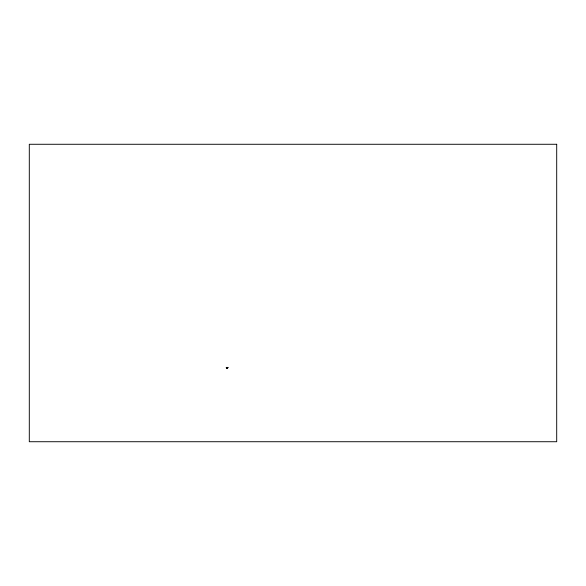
<?xml version="1.0" encoding="UTF-8"?>
<svg xmlns="http://www.w3.org/2000/svg" width="586" height="586" viewBox="0 0 586 586"><rect width="100%" height="100%" fill="white"/><g stroke="black" fill="none" stroke-linecap="round" stroke-linejoin="round"><path stroke-width="0.88" d="M227.566 367.993L227.764 367.73M227.331 367.371C228.298 367.283 226.518 368.045 226.87 367.495C226.145 368.316 226.833 366.829 226.504 367.993C226.218 366.433 226.35 369.246 226.87 367.495C226.672 367.188 226.035 368.279 226.672 367.473M227.449 367.554L227.668 368.037L227.661 367.4L227.016 367.766M227.654 367.84C227.654 366.983 227.815 368.228 227.478 367.781M226.489 367.935L226.606 367.327L226.929 367.891C225.757 367.554 227.178 367.737 226.474 368.14M226.811 367.429L226.467 368.074M226.489 368.162L226.255 367.517M227.58 367.642L227.866 367.525M227.478 367.642L227.91 367.642L227.566 367.459M226.972 367.891C226.05 366.792 226.745 368.382 226.797 367.832M226.386 367.832L226.929 367.803L226.54 367.788M226.672 367.752L226.679 367.495M556.7 144.273L29.3 144.273L29.3 441.727L556.7 441.727L556.7 144.273"/></g></svg>
